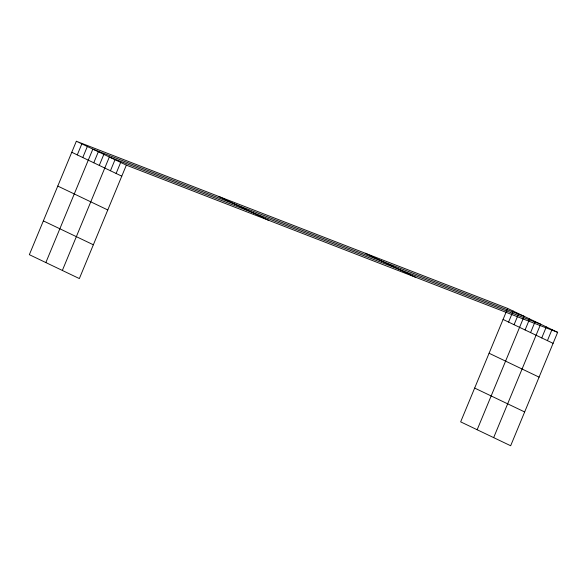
<?xml version="1.0" encoding="UTF-8"?>
<svg xmlns="http://www.w3.org/2000/svg" width="587" height="587" viewBox="0 0 587 587"><rect width="100%" height="100%" fill="white"/><g stroke="black" fill="none" stroke-linecap="round" stroke-linejoin="round"><path stroke-width="0.88" d="M76.339 141.247L29.35 254.677L79.355 278.576L126.344 165.138L76.339 141.247L507.645 308.424L557.65 332.323L510.661 445.753L460.656 421.862L507.645 308.424M77.271 154.902L81.835 143.874M82.774 157.529L87.338 146.501M45.852 262.565L92.841 149.127L524.147 316.312L477.158 429.743M93.773 162.782L98.337 151.762M99.276 165.417L103.84 154.388M62.354 270.453L109.343 157.015L540.649 324.193L493.66 437.631M110.444 170.751L115.008 159.723M116.109 173.459L120.673 162.43M508.577 322.08L513.141 311.051M514.08 324.706L518.644 313.678M525.079 329.96L529.643 318.939M530.582 332.594L535.146 321.566M541.75 337.929L546.314 326.9M547.414 340.636L551.985 329.608M126.344 165.138L557.65 332.323M365.312 253.254L415.317 277.152M503.074 319.453L553.086 343.344M218.665 196.418L268.677 220.308M71.768 152.268L121.773 176.166M489.081 353.242L539.086 377.14M57.768 186.064L107.781 209.963M474.656 388.066L524.661 411.957M43.35 220.888L93.355 244.779"/></g></svg>
